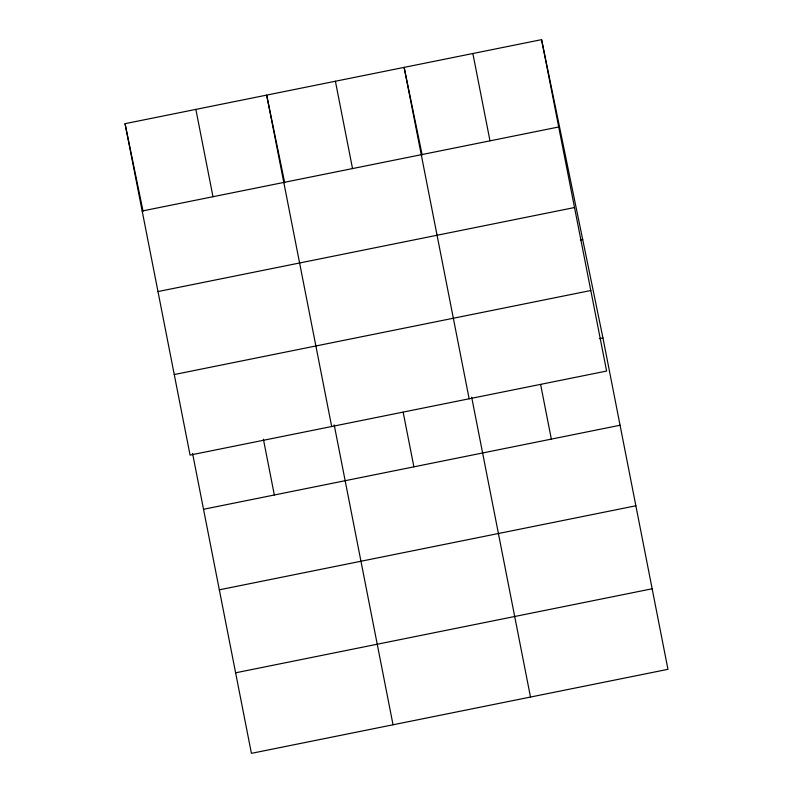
<?xml version="1.0" encoding="UTF-8"?>
<svg xmlns="http://www.w3.org/2000/svg" width="793" height="793" viewBox="0 0 793 793"><rect width="100%" height="100%" fill="white"/><g stroke="black" fill="none" stroke-linecap="round" stroke-linejoin="round"><path stroke-width="1.19" d="M541.579 39.65L606.605 371.055L190.062 455.083L125.046 123.678L541.579 39.65L602.938 337.917L667.954 669.322L251.421 753.35L192.58 453.477M142.175 211.007L558.718 126.979M157.985 291.556L574.519 207.528M580.278 239.972L582.686 239.486M174.262 374.544L590.795 290.516M599.32 338.641L602.938 337.917M203.533 509.275L620.067 425.246M219.334 589.823L635.867 505.785M235.61 672.801L652.153 588.773M422.154 155.002L404.123 67.375L469.149 398.79M284.697 182.737L266.666 95.11L331.682 426.515M125.046 123.678L143.067 211.305M540.628 384.526L551.343 439.104M472.856 53.518L489.985 140.847M471.666 397.174L530.497 697.047M403.171 412.261L413.887 466.839M335.399 81.243L352.528 168.572M334.21 424.909L393.041 724.782M263.395 439.193L274.338 494.991M195.861 109.394L212.99 196.723"/></g></svg>
